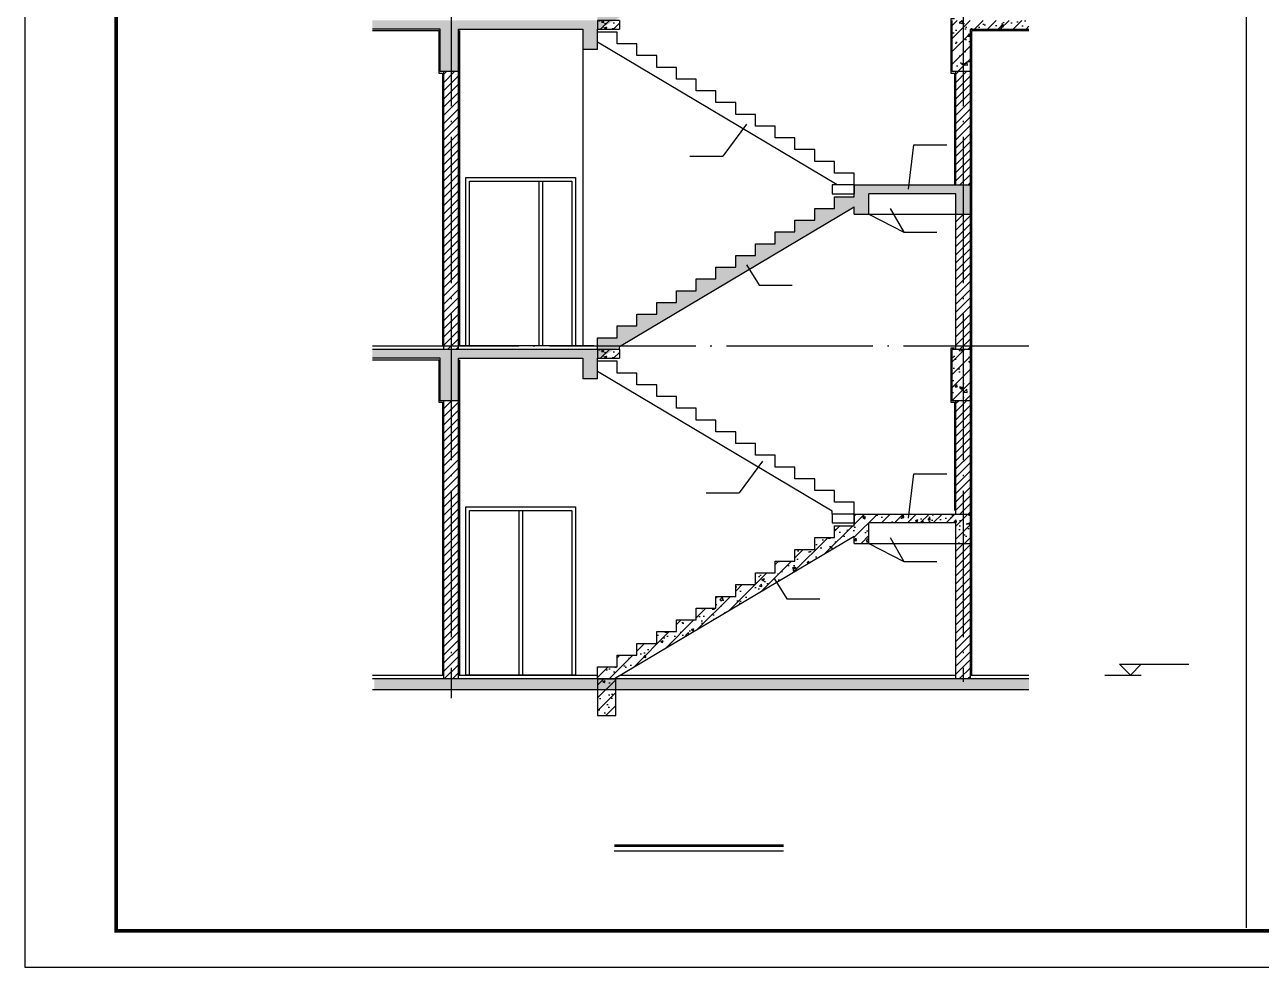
# Model space of a CAD drawing. Extents: x -695511 to 885008, y -751583 to -95266.
# Drawn here: x 419278 to 436184, y -550376 to -537490 of the extents above; entities that cross this region are included whole.
import ezdxf

# ---------------------------------------------------------------- set-up
doc = ezdxf.new("R2010")
doc.units = 0
doc.header["$LTSCALE"] = 1000
doc.header["$MEASUREMENT"] = 0
doc.linetypes.add('DOTE', pattern=[2.42, 2, -0.2, 0.02, -0.2])
for name, color, linetype in [('_0', 7, 'Continuous'), ('DIM_ELEV', 3, 'Continuous'), ('DIM_SYMB', 3, 'Continuous'), ('DOTE', 1, 'Continuous'), ('S_STAIR', 2, 'Continuous'), ('WALL', 4, 'Continuous'), ('建-图框', 4, 'Continuous')]:
    doc.layers.add(name, color=color, linetype=linetype)
pattern_1 = [(45, (513540.046, -494810.24), (-56.1266, 56.1266), [])]
pattern_2 = [(45, (513540.05, -494810.24), (-88.38835, 88.38835), []), (50, (513540.05, -494810.24), (358.6301, -31.3761), [37.5, -412.5]), (355, (513540.05, -494810.24), (-69.3757, 376.0961), [30, -330]), (100.4514, (513569.93, -494812.86), (289.2547, 344.7198), [31.8701, -350.571]), (46.1842, (513540.05, -494710.24), (533.6205, -82.7595), [56.25, -618.75]), (96.6356, (513584.5, -494717.14), (467.3314, 487.059), [47.8051, -525.8565]), (351.1842, (513540.05, -494710.24), (467.331, 487.0593), [45, -495]), (21, (513590.05, -494735.24), (298.4535, -201.30945), [37.5, -412.5]), (326, (513590.05, -494735.24), (121.6577, 362.575), [30, -330]), (71.4514, (513614.9, -494752), (420.1113, 161.2652), [31.8701, -350.571]), (37.5, (513540.05, -494810.24), (6.07993, 166.44693), [0, -326, 0, -335, 0, -331.25]), (7.5, (513540.05, -494810.24), (131.53477, 197.20586), [0, -191, 0, -318.5, 0, -126.25]), (327.5, (513428.55, -494810.24), (266.91122, -11.27744), [0, -125, 0, -390, 0, -517.5]), (317.5, (513378.55, -494810.24), (291.5931, 50.0525), [0, -162.5, 0, -259, 0, -367.5])]
pattern_3 = [(45, (513540.046, -490310.24), (-56.1266, 56.1266), [])]

msp = doc.modelspace()

# ---------------------------------------------------------------- hatches: boundary and pattern name
h = msp.add_hatch()
h.set_pattern_fill('钢筋混凝土', color=8, scale=50)
h.set_pattern_definition([(45, (513540.05, -490310.24), (-88.38835, 88.38835), []), (50, (513540.05, -490310.24), (358.6301, -31.3761), [37.5, -412.5]), (355, (513540.05, -490310.24), (-69.3757, 376.096), [30, -330]), (100.4514, (513569.93, -490312.86), (289.2547, 344.7198), [31.8701, -350.571]), (46.1842, (513540.05, -490210.24), (533.6205, -82.7595), [56.25, -618.75]), (96.6356, (513584.5, -490217.14), (467.3314, 487.059), [47.805, -525.8565]), (351.1842, (513540.05, -490210.24), (467.331, 487.0593), [45, -495]), (21, (513590.05, -490235.24), (298.4535, -201.30945), [37.5, -412.5]), (326, (513590.05, -490235.24), (121.6577, 362.575), [30, -330]), (71.4514, (513614.9, -490252), (420.1113, 161.2652), [31.8701, -350.571]), (37.5, (513540.05, -490310.24), (6.07993, 166.44693), [0, -326, 0, -335, 0, -331.25]), (7.5, (513540.05, -490310.24), (131.53477, 197.20586), [0, -191, 0, -318.5, 0, -126.25]), (327.5, (513428.55, -490310.24), (266.91122, -11.27744), [0, -125, 0, -390, 0, -517.5]), (317.5, (513378.55, -490310.24), (291.5931, 50.0525), [0, -162.5, 0, -259, 0, -367.5])])
h.paths.add_polyline_path([(430618.6, -535480.9), (430618.6, -535580.5), (430818.6, -535580.5), (430818.6, -535300.5), (432008.6, -535300.5), (432008.6, -535580.5), (432208.6, -535580.5), (432208.6, -535180.5), (432008.6, -535180.5), (430618.6, -535180.5), (430618.6, -535300.5), (430618.6, -535341.2), (430348.6, -535341.2), (430348.6, -535501.9), (430078.6, -535501.9), (430078.6, -535662.6), (429808.6, -535662.6), (429808.6, -535823.4), (429538.6, -535823.4), (429538.6, -535984.1), (429268.6, -535984.1), (429268.6, -536144.8), (428998.6, -536144.8), (428998.6, -536305.5), (428728.6, -536305.5), (428728.6, -536466.2), (428458.6, -536466.2), (428458.6, -536626.9), (428188.6, -536626.9), (428188.6, -536787.6), (427918.6, -536787.6), (427918.6, -536948.4), (427648.6, -536948.4), (427648.6, -537109.1), (427378.6, -537109.1), (427378.6, -537269.8), (427108.6, -537269.8), (427108.6, -537430.5), (425208.6, -537430.5), (425008.6, -537430.5), (424032, -537430.5), (424032, -537550.5), (424958.6, -537550.5), (424958.6, -538130.5), (425208.6, -538130.5), (425208.6, -537550.5), (426908.6, -537550.5), (426908.6, -537830.5), (427108.6, -537830.5), (427108.6, -537570.1)])
h = msp.add_hatch()
h.set_pattern_fill('钢筋混凝土', color=8, scale=50)
h.set_pattern_definition([(45, (-342340.99, 326904.18), (-88.388348, 88.388348), []), (50, (-342341, 326904.18), (358.63009, -31.37607), [37.5, -412.5]), (355, (-342341, 326904.18), (-69.37567, 376.09607), [30, -330]), (100.4514, (-342311.1, 326901.56), (289.25469, 344.71977), [31.8701, -350.57106]), (46.1842, (-342341, 327004.18), (533.62052, -82.7595), [56.25, -618.75]), (96.6356, (-342296.5, 326997.3), (467.33135, 487.05894), [47.80514, -525.8565]), (351.1842, (-342341, 327004.2), (467.33097, 487.0593), [45, -495]), (21, (-342291, 326979.18), (298.453526, -201.309445), [37.5, -412.5]), (326, (-342291, 326979.18), (121.65767, 362.57502), [30, -330]), (71.4514, (-342266.1, 326962.4), (420.11131, 161.26525), [31.8701, -350.57106]), (37.5, (-342340.99, 326904.18), (6.079928, 166.446927), [0, -326, 0, -335, 0, -331.25]), (7.5, (-342340.99, 326904.18), (131.53477, 197.205856), [0, -191, 0, -318.5, 0, -126.25]), (327.5, (-342452.49, 326904.18), (266.911218, -11.277436), [0, -125, 0, -390, 0, -517.5]), (317.5, (-342502.49, 326904.18), (291.593085, 50.05249), [0, -162.5, 0, -259, 0, -367.5])])
h.paths.add_polyline_path([(427408.6, -537430.5), (427108.6, -537430.5), (427108.6, -537550.5), (427408.6, -537550.5)])
h = msp.add_hatch()
h.set_pattern_fill('钢筋混凝土', color=8, scale=50)
h.set_pattern_definition(pattern_2)
h.paths.add_polyline_path([(431958.6, -538130.5), (432208.6, -538130.5), (432208.6, -537550.5), (433007.7, -537550.5), (433007.7, -537430.5), (432208.6, -537430.5), (431958.6, -537430.5)])
h = msp.add_hatch()
h.set_pattern_fill('ANSI31', color=8, scale=50)
h.set_pattern_definition([(45, (506540.046, -490310.24), (-56.1266, 56.1266), [])])
h.paths.add_polyline_path([(425208.6, -538130.5), (425008.6, -538130.5), (425008.6, -541930.5), (425208.6, -541930.5)])
h = msp.add_hatch()
h.set_pattern_fill('ANSI31', color=8, scale=50)
h.set_pattern_definition(pattern_3)
h.paths.add_polyline_path([(432208.6, -538130.5), (432008.6, -538130.5), (432008.6, -539680.5), (432208.6, -539680.5)])
h = msp.add_hatch()
h.set_pattern_fill('钢筋混凝土', color=8, scale=50)
h.set_pattern_definition(pattern_2)
h.paths.add_polyline_path([(427108.6, -542070.1), (430618.6, -539980.9), (430618.6, -540080.5), (430818.6, -540080.5), (430818.6, -539800.5), (432008.6, -539800.5), (432008.6, -540080.5), (432208.6, -540080.5), (432208.6, -539680.5), (432008.6, -539680.5), (430618.6, -539680.5), (430618.6, -539800.5), (430618.6, -539841.2), (430348.6, -539841.2), (430348.6, -540001.9), (430078.6, -540001.9), (430078.6, -540162.6), (429808.6, -540162.6), (429808.6, -540323.4), (429538.6, -540323.4), (429538.6, -540484.1), (429268.6, -540484.1), (429268.6, -540644.8), (428998.6, -540644.8), (428998.6, -540805.5), (428728.6, -540805.5), (428728.6, -540966.2), (428458.6, -540966.2), (428458.6, -541126.9), (428188.6, -541126.9), (428188.6, -541287.6), (427918.6, -541287.6), (427918.6, -541448.4), (427648.6, -541448.4), (427648.6, -541609.1), (427378.6, -541609.1), (427378.6, -541769.8), (427108.6, -541769.8), (427108.6, -541930.5), (425208.6, -541930.5), (425008.6, -541930.5), (424032, -541930.5), (424032, -542050.5), (424958.6, -542050.5), (424958.6, -542630.5), (425208.6, -542630.5), (425208.6, -542050.5), (426908.6, -542050.5), (426908.6, -542330.5), (427108.6, -542330.5)])
h = msp.add_hatch()
h.set_pattern_fill('ANSI31', color=8, scale=50)
h.set_pattern_definition(pattern_3)
h.paths.add_polyline_path([(432208.6, -540080.5), (432008.6, -540080.5), (432008.6, -541930.5), (432208.6, -541930.5)])
h = msp.add_hatch()
h.set_pattern_fill('钢筋混凝土', color=8, scale=50)
h.set_pattern_definition([(45, (-342340.99, 322404.18), (-88.388348, 88.388348), []), (50, (-342341, 322404.18), (358.63009, -31.37607), [37.5, -412.5]), (355, (-342341, 322404.18), (-69.37567, 376.09607), [30, -330]), (100.4514, (-342311.1, 322401.56), (289.25469, 344.71977), [31.8701, -350.57106]), (46.1842, (-342341, 322504.18), (533.62052, -82.7595), [56.25, -618.75]), (96.6356, (-342296.5, 322497.3), (467.33135, 487.05894), [47.80514, -525.8565]), (351.1842, (-342341, 322504.2), (467.33097, 487.0593), [45, -495]), (21, (-342291, 322479.18), (298.453526, -201.309445), [37.5, -412.5]), (326, (-342291, 322479.18), (121.65767, 362.57502), [30, -330]), (71.4514, (-342266.1, 322462.4), (420.11131, 161.26525), [31.8701, -350.57106]), (37.5, (-342340.99, 322404.18), (6.079928, 166.446927), [0, -326, 0, -335, 0, -331.25]), (7.5, (-342340.99, 322404.18), (131.53477, 197.205856), [0, -191, 0, -318.5, 0, -126.25]), (327.5, (-342452.49, 322404.18), (266.911218, -11.277436), [0, -125, 0, -390, 0, -517.5]), (317.5, (-342502.49, 322404.18), (291.593085, 50.05249), [0, -162.5, 0, -259, 0, -367.5])])
h.paths.add_polyline_path([(427408.6, -541930.5), (427108.6, -541930.5), (427108.6, -542050.5), (427408.6, -542050.5)])
h = msp.add_hatch()
h.set_pattern_fill('钢筋混凝土', color=8, scale=50)
h.set_pattern_definition(pattern_2)
h.paths.add_polyline_path([(432208.6, -541930.5), (431958.6, -541930.5), (431958.6, -542630.5), (432208.6, -542630.5)])
h = msp.add_hatch()
h.set_pattern_fill('ANSI31', color=8, scale=50)
h.set_pattern_definition([(45, (506540.046, -492860.24), (-56.1266, 56.1266), [])])
h.paths.add_polyline_path([(425208.6, -542630.5), (425008.6, -542630.5), (425008.6, -546430.5), (425208.6, -546430.5)])
h = msp.add_hatch()
h.set_pattern_fill('ANSI31', color=8, scale=50)
h.set_pattern_definition(pattern_1)
h.paths.add_polyline_path([(432208.6, -542630.5), (432008.6, -542630.5), (432008.6, -544180.5), (432208.6, -544180.5)])
h = msp.add_hatch()
h.set_pattern_fill('钢筋混凝土', color=8, scale=50)
h.set_pattern_definition(pattern_2)
h.paths.add_polyline_path([(430618.6, -544480.9), (430618.6, -544580.5), (430818.6, -544580.5), (430818.6, -544300.5), (432008.6, -544300.5), (432008.6, -544580.5), (432208.6, -544580.5), (432208.6, -544180.5), (432008.6, -544180.5), (430618.6, -544180.5), (430618.6, -544300.5), (430618.6, -544341.2), (430348.6, -544341.2), (430348.6, -544501.9), (430078.6, -544501.9), (430078.6, -544662.6), (429808.6, -544662.6), (429808.6, -544823.4), (429538.6, -544823.4), (429538.6, -544984.1), (429268.6, -544984.1), (429268.6, -545144.8), (428998.6, -545144.8), (428998.6, -545305.5), (428728.6, -545305.5), (428728.6, -545466.2), (428458.6, -545466.2), (428458.6, -545626.9), (428188.6, -545626.9), (428188.6, -545787.6), (427918.6, -545787.6), (427918.6, -545948.4), (427648.6, -545948.4), (427648.6, -546109.1), (427378.6, -546109.1), (427378.6, -546269.8), (427108.6, -546269.8), (427108.6, -546430.5), (427343.2, -546430.5)])
h = msp.add_hatch()
h.set_pattern_fill('ANSI31', color=8, scale=50)
h.set_pattern_definition(pattern_1)
h.paths.add_polyline_path([(432208.6, -544580.5), (432008.6, -544580.5), (432008.6, -546430.5), (432208.6, -546430.5)])
h = msp.add_hatch()
h.set_pattern_fill('混凝土', color=8, scale=30)
h.set_pattern_definition([(50, (509748.7, -565835.43), (215.17805, -18.82564), [22.5, -247.5]), (355, (509748.7, -565835.43), (-41.6254, 225.65764), [18, -198]), (100.4514, (509766.63, -565837), (173.5528, 206.83186), [19.12206, -210.34263]), (46.1842, (509748.7, -565775.43), (320.1723, -49.6557), [33.75, -371.25]), (96.6356, (509775.38, -565779.57), (280.3988, 292.2354), [28.6831, -315.5139]), (351.1842, (509748.7, -565775.43), (280.3986, 292.2356), [27, -297]), (21, (509778.7, -565790.43), (179.0721, -120.78567), [22.5, -247.5]), (326, (509778.7, -565790.43), (72.9946, 217.545), [18, -198]), (71.4514, (509793.62, -565800.5), (252.0668, 96.75915), [19.12206, -210.34263]), (37.5, (509748.7, -565835.43), (3.647957, 99.868156), [0, -195.6, 0, -201, 0, -198.75]), (7.5, (509748.7, -565835.43), (78.92086, 118.32351), [0, -114.6, 0, -191.1, 0, -75.75]), (327.5, (509681.8, -565835.43), (160.14673, -6.76646), [0, -75, 0, -234, 0, -310.5]), (317.5, (509651.8, -565835.43), (174.95585, 30.0315), [0, -97.5, 0, -155.4, 0, -220.5])])
h.paths.add_polyline_path([(433007.7, -546580.5), (433007.7, -546430.5), (424057, -546430.5), (424057, -546580.5)])
h = msp.add_hatch()
h.set_pattern_fill('钢筋混凝土', color=8, scale=50)
h.set_pattern_definition([(45, (-342340.99, 322399.18), (-88.388348, 88.388348), []), (50, (-342341, 322399.18), (358.63009, -31.37607), [37.5, -412.5]), (355, (-342341, 322399.18), (-69.37567, 376.09607), [30, -330]), (100.4514, (-342311.1, 322396.56), (289.25469, 344.71977), [31.8701, -350.57106]), (46.1842, (-342341, 322499.18), (533.62052, -82.7595), [56.25, -618.75]), (96.6356, (-342296.5, 322492.3), (467.33135, 487.05894), [47.80514, -525.8565]), (351.1842, (-342341, 322499.2), (467.33097, 487.0593), [45, -495]), (21, (-342291, 322474.18), (298.453526, -201.309445), [37.5, -412.5]), (326, (-342291, 322474.18), (121.65767, 362.57502), [30, -330]), (71.4514, (-342266.1, 322457.4), (420.11131, 161.26525), [31.8701, -350.57106]), (37.5, (-342340.99, 322399.18), (6.079928, 166.446927), [0, -326, 0, -335, 0, -331.25]), (7.5, (-342340.99, 322399.18), (131.53477, 197.205856), [0, -191, 0, -318.5, 0, -126.25]), (327.5, (-342452.49, 322399.18), (266.911218, -11.277436), [0, -125, 0, -390, 0, -517.5]), (317.5, (-342502.49, 322399.18), (291.593085, 50.05249), [0, -162.5, 0, -259, 0, -367.5])])
h.paths.add_polyline_path([(427108.6, -546435.5), (427108.6, -546935.5), (427358.6, -546935.5), (427358.6, -546435.5)])

# ---------------------------------------------------------------- linework, layer by layer
at = {"color": 8}
for p, q in [((435976.3, -521137.2), (435976.3, -549837.2)), ((424032, -541880.5), (425008.6, -541880.5)), ((427058.6, -541880.5), (425208.6, -541880.5)), ((424032, -546380.5), (425008.6, -546380.5)), ((425208.6, -546380.5), (427108.6, -546380.5)), ((427427.2, -546380.5), (432008.6, -546380.5)), ((432208.6, -546380.5), (433007.7, -546380.5))]:
    msp.add_line(p, q, dxfattribs=at)
msp.add_line((426908.6, -537830.5), (426908.6, -541880.5))
at = {"color": 3}
for p, q in [((426308.6, -539630.7), (426308.6, -541880.5)), ((426358.6, -539630.7), (426358.6, -541880.5)), ((426033.6, -544130.7), (426033.6, -546380.5)), ((426083.6, -544130.7), (426083.6, -546380.5))]:
    msp.add_line(p, q, dxfattribs=at)
at = {"color": 8}
for points in [[(431988.6, -537410.5), (431938.6, -537410.5), (431938.6, -538150.5), (431988.6, -538150.5), (431988.6, -539680.5)], [(424032, -537570.5), (424938.6, -537570.5), (424938.6, -538150.5), (424988.6, -538150.5), (424988.6, -541880.5)], [(425228.6, -541880.5), (425228.6, -537570.5)], [(432228.6, -546380.5), (432228.6, -537570.5), (433007.7, -537570.5)], [(431988.6, -541910.5), (431938.6, -541910.5), (431938.6, -542650.5), (431988.6, -542650.5), (431988.6, -544130.5)], [(424032, -542070.5), (424938.6, -542070.5), (424938.6, -542650.5), (424988.6, -542650.5), (424988.6, -546380.5)], [(425228.6, -546380.5), (425228.6, -542070.5)]]:
    msp.add_lwpolyline(points, dxfattribs=at)
at = {"color": 2}
for points in [[(425308.6, -539580.7), (426808.6, -539580.7), (426808.6, -541880.5), (425308.6, -541880.5)], [(425308.6, -544080.7), (426808.6, -544080.7), (426808.6, -546380.5), (425308.6, -546380.5)]]:
    msp.add_lwpolyline(points, close=True, dxfattribs=at)
at = {"color": 4}
for points in [[(425358.6, -539630.7), (426758.6, -539630.7), (426758.6, -541880.5), (425358.6, -541880.5)], [(425358.6, -544130.7), (426758.6, -544130.7), (426758.6, -546380.5), (425358.6, -546380.5)]]:
    msp.add_lwpolyline(points, close=True, dxfattribs=at)
for points in [[(424032, -546430.5), (433007.7, -546430.5)], [(424032, -546580.5), (433007.7, -546580.5)]]:
    msp.add_lwpolyline(points)
at = {"layer": '_0'}
for p, q in [((429145, -538850.3), (428823.4, -539285.8)), ((428372.9, -539285.8), (428823.4, -539285.8)), ((429366.5, -543456.3), (429044.9, -543891.8)), ((428594.4, -543891.8), (429044.9, -543891.8))]:
    msp.add_line(p, q, dxfattribs=at)
for points in [[(427408.6, -537430.5), (427108.6, -537430.5), (427108.6, -537550.5), (427408.6, -537550.5)], [(427408.6, -537430.5), (427408.6, -537550.5)], [(431361, -539736.8), (431436, -539132.3), (431886.5, -539132.3)], [(430618.6, -539680.5), (430318.6, -539680.5), (430318.6, -539800.5), (430618.6, -539800.5)], [(430818.6, -540080.5), (432008.6, -540080.5)], [(430818.6, -540080.5), (431297.5, -540327.3)], [(431110.5, -540001.8), (431297.5, -540327.3), (431748, -540327.3)], [(429147.4, -540774.3), (429321.9, -541051.3), (429772.4, -541051.3)], [(427408.6, -541930.5), (427108.6, -541930.5), (427108.6, -542050.5), (427408.6, -542050.5)], [(427408.6, -541930.5), (427408.6, -542050.5)], [(431361, -544236.8), (431436, -543632.3), (431886.5, -543632.3)], [(430618.6, -544180.5), (430318.6, -544180.5), (430318.6, -544300.5), (430618.6, -544300.5)], [(431110.5, -544501.8), (431297.5, -544827.3), (431748, -544827.3)], [(430818.6, -544580.5), (432008.6, -544580.5)], [(430818.6, -544580.5), (431297.5, -544827.3)], [(429522.9, -545062.6), (429697.4, -545339.6), (430147.9, -545339.6)]]:
    msp.add_lwpolyline(points, dxfattribs=at)
at = {"layer": '_0', "color": 6}
msp.add_lwpolyline([(427108.6, -546435.5), (427108.6, -546935.5), (427358.6, -546935.5), (427358.6, -546435.5)], close=True, dxfattribs=at)
at = {"layer": 'DIM_ELEV'}
for p, q in [((434044.5, -546380.5), (434544.5, -546380.5)), ((434394.5, -546380.5), (434244.5, -546230.5)), ((434244.5, -546230.5), (435194.5, -546230.5)), ((434394.5, -546380.5), (434544.5, -546230.5))]:
    msp.add_line(p, q, dxfattribs=at)
at = {"layer": 'DIM_SYMB', "const_width": 35}
msp.add_lwpolyline([(427339.4, -548712.1), (429653.9, -548712.1)], dxfattribs=at)
at = {"layer": 'DIM_SYMB'}
msp.add_lwpolyline([(427339.4, -548782.1), (429653.9, -548782.1)], dxfattribs=at)
at = {"layer": 'DOTE', "linetype": 'DOTE'}
for p, q in [((425108.6, -522082.8), (425108.6, -546697.1)), ((432108.6, -522082.8), (432108.6, -546471.6)), ((424032, -541880.5), (433007.7, -541880.5))]:
    msp.add_line(p, q, dxfattribs=at)
at = {"layer": 'S_STAIR'}
for p, q in [((425208.6, -537550.5), (426908.6, -537550.5)), ((426908.6, -537550.5), (426908.6, -537830.5)), ((427108.6, -537830.5), (427108.6, -537550.5)), ((427108.6, -537830.5), (426908.6, -537830.5)), ((430618.6, -539680.5), (430618.6, -539800.5)), ((430618.6, -539680.5), (432008.6, -539680.5)), ((430618.6, -539841.2), (430618.6, -539680.5)), ((430618.6, -539680.5), (430618.6, -539800.5)), ((432008.6, -539800.5), (430818.6, -539800.5)), ((430818.6, -540080.5), (430818.6, -539800.5)), ((430348.6, -540001.9), (430348.6, -539841.2)), ((430348.6, -539841.2), (430618.6, -539841.2)), ((430078.6, -540162.6), (430078.6, -540001.9)), ((430078.6, -540001.9), (430348.6, -540001.9)), ((430618.6, -540080.5), (430618.6, -539980.9)), ((430618.6, -540080.5), (430818.6, -540080.5)), ((429808.6, -540323.4), (429808.6, -540162.6)), ((429808.6, -540162.6), (430078.6, -540162.6)), ((429538.6, -540484.1), (429538.6, -540323.4)), ((429538.6, -540323.4), (429808.6, -540323.4)), ((428998.6, -540805.5), (428998.6, -540644.8)), ((428998.6, -540644.8), (429268.6, -540644.8)), ((429268.6, -540644.8), (429268.6, -540484.1)), ((429268.6, -540484.1), (429538.6, -540484.1)), ((428728.6, -540966.2), (428728.6, -540805.5)), ((428728.6, -540805.5), (428998.6, -540805.5)), ((428458.6, -541126.9), (428458.6, -540966.2)), ((428458.6, -540966.2), (428728.6, -540966.2)), ((428188.6, -541287.6), (428188.6, -541126.9)), ((428188.6, -541126.9), (428458.6, -541126.9)), ((427918.6, -541448.4), (427918.6, -541287.6)), ((427918.6, -541287.6), (428188.6, -541287.6)), ((427648.6, -541609.1), (427648.6, -541448.4)), ((427648.6, -541448.4), (427918.6, -541448.4)), ((427378.6, -541769.8), (427378.6, -541609.1)), ((427378.6, -541609.1), (427648.6, -541609.1)), ((427108.6, -541930.5), (427108.6, -541769.8)), ((427108.6, -541769.8), (427378.6, -541769.8)), ((427108.6, -541930.5), (425208.6, -541930.5)), ((425208.6, -542050.5), (426908.6, -542050.5)), ((426908.6, -542050.5), (426908.6, -542330.5)), ((427108.6, -542330.5), (427108.6, -542050.5)), ((427108.6, -542330.5), (426908.6, -542330.5)), ((430618.6, -544180.5), (430618.6, -544300.5)), ((430618.6, -544180.5), (432008.6, -544180.5)), ((430618.6, -544341.2), (430618.6, -544180.5)), ((430348.6, -544501.9), (430348.6, -544341.2)), ((430348.6, -544341.2), (430618.6, -544341.2)), ((432008.6, -544300.5), (430818.6, -544300.5)), ((430818.6, -544580.5), (430818.6, -544300.5)), ((427343.2, -546430.5), (430618.6, -544480.9)), ((430078.6, -544662.6), (430078.6, -544501.9)), ((430078.6, -544501.9), (430348.6, -544501.9)), ((430618.6, -544580.5), (430618.6, -544480.9)), ((429808.6, -544823.4), (429808.6, -544662.6)), ((429808.6, -544662.6), (430078.6, -544662.6)), ((430618.6, -544580.5), (430818.6, -544580.5)), ((429538.6, -544984.1), (429538.6, -544823.4)), ((429538.6, -544823.4), (429808.6, -544823.4)), ((429268.6, -545144.8), (429268.6, -544984.1)), ((429268.6, -544984.1), (429538.6, -544984.1)), ((428998.6, -545305.5), (428998.6, -545144.8)), ((428998.6, -545144.8), (429268.6, -545144.8)), ((428728.6, -545466.2), (428728.6, -545305.5)), ((428728.6, -545305.5), (428998.6, -545305.5)), ((428458.6, -545626.9), (428458.6, -545466.2)), ((428458.6, -545466.2), (428728.6, -545466.2)), ((428188.6, -545787.6), (428188.6, -545626.9)), ((428188.6, -545626.9), (428458.6, -545626.9)), ((427918.6, -545948.4), (427918.6, -545787.6)), ((427918.6, -545787.6), (428188.6, -545787.6)), ((427648.6, -546109.1), (427648.6, -545948.4)), ((427648.6, -545948.4), (427918.6, -545948.4)), ((427378.6, -546269.8), (427378.6, -546109.1)), ((427378.6, -546109.1), (427648.6, -546109.1)), ((427108.6, -546430.5), (427108.6, -546269.8)), ((427108.6, -546269.8), (427378.6, -546269.8))]:
    msp.add_line(p, q, dxfattribs=at)
at = {"layer": 'S_STAIR', "color": 9}
for p, q in [((427378.6, -537591.2), (427108.6, -537591.2)), ((427378.6, -537751.9), (427378.6, -537591.2)), ((430384, -539680.5), (427108.6, -537730.9)), ((427648.6, -537751.9), (427378.6, -537751.9)), ((427648.6, -537912.6), (427648.6, -537751.9)), ((427918.6, -537912.6), (427648.6, -537912.6)), ((427918.6, -538073.4), (427918.6, -537912.6)), ((428188.6, -538073.4), (427918.6, -538073.4)), ((428188.6, -538234.1), (428188.6, -538073.4)), ((428458.6, -538234.1), (428188.6, -538234.1)), ((428458.6, -538394.8), (428458.6, -538234.1)), ((428728.6, -538394.8), (428458.6, -538394.8)), ((428728.6, -538555.5), (428728.6, -538394.8)), ((428998.6, -538555.5), (428728.6, -538555.5)), ((428998.6, -538716.2), (428998.6, -538555.5)), ((429268.6, -538716.2), (428998.6, -538716.2)), ((429268.6, -538876.9), (429268.6, -538716.2)), ((429538.6, -538876.9), (429268.6, -538876.9)), ((429538.6, -539037.6), (429538.6, -538876.9)), ((429808.6, -539037.6), (429538.6, -539037.6)), ((429808.6, -539198.4), (429808.6, -539037.6)), ((430078.6, -539198.4), (429808.6, -539198.4)), ((430078.6, -539359.1), (430078.6, -539198.4)), ((430348.6, -539359.1), (430078.6, -539359.1)), ((430348.6, -539519.8), (430348.6, -539359.1)), ((430618.6, -539519.8), (430348.6, -539519.8)), ((430618.6, -539680.5), (430618.6, -539519.8)), ((427378.6, -542091.2), (427108.6, -542091.2)), ((427378.6, -542251.9), (427378.6, -542091.2)), ((427648.6, -542251.9), (427378.6, -542251.9)), ((427648.6, -542412.6), (427648.6, -542251.9)), ((427918.6, -542412.6), (427648.6, -542412.6)), ((427918.6, -542573.4), (427918.6, -542412.6)), ((428188.6, -542573.4), (427918.6, -542573.4)), ((428188.6, -542734.1), (428188.6, -542573.4)), ((428458.6, -542734.1), (428188.6, -542734.1)), ((428458.6, -542894.8), (428458.6, -542734.1)), ((428728.6, -542894.8), (428458.6, -542894.8)), ((428728.6, -543055.5), (428728.6, -542894.8)), ((428998.6, -543055.5), (428728.6, -543055.5)), ((428998.6, -543216.2), (428998.6, -543055.5)), ((429268.6, -543216.2), (428998.6, -543216.2)), ((429268.6, -543376.9), (429268.6, -543216.2)), ((429538.6, -543376.9), (429268.6, -543376.9)), ((429538.6, -543537.6), (429538.6, -543376.9)), ((429808.6, -543537.6), (429538.6, -543537.6)), ((429808.6, -543698.4), (429808.6, -543537.6)), ((430078.6, -543698.4), (429808.6, -543698.4)), ((430078.6, -543859.1), (430078.6, -543698.4)), ((430348.6, -543859.1), (430078.6, -543859.1)), ((430348.6, -544019.8), (430348.6, -543859.1)), ((430618.6, -544019.8), (430348.6, -544019.8)), ((430618.6, -544180.5), (430618.6, -544019.8))]:
    msp.add_line(p, q, dxfattribs=at)
at = {"layer": 'S_STAIR'}
msp.add_lwpolyline([(427408.6, -541930.5), (427408.6, -541891.6), (430618.6, -539980.9)], dxfattribs=at)
at = {"layer": 'S_STAIR', "color": 9}
msp.add_lwpolyline([(430318.6, -544180.5), (430318.6, -544141.6), (427108.6, -542230.9)], dxfattribs=at)
at = {"layer": 'WALL'}
for p, q in [((431958.6, -538130.5), (431958.6, -537430.5)), ((424958.6, -537550.5), (424032, -537550.5)), ((424958.6, -538130.5), (424958.6, -537550.5)), ((425208.6, -541930.5), (425208.6, -537550.5)), ((432208.6, -541880.5), (432208.6, -537550.5)), ((432208.6, -537550.5), (433007.7, -537550.5)), ((425208.6, -538130.5), (424958.6, -538130.5)), ((425008.6, -541930.5), (425008.6, -538130.5)), ((432208.6, -538130.5), (431958.6, -538130.5)), ((432008.6, -539680.5), (432008.6, -538130.5)), ((432008.6, -539680.5), (432208.6, -539680.5)), ((432008.6, -541880.5), (432008.6, -539800.5)), ((432008.6, -540080.5), (432208.6, -540080.5)), ((425008.6, -541930.5), (424032, -541930.5)), ((425208.6, -541930.5), (425008.6, -541930.5)), ((425208.6, -541930.5), (425208.6, -541880.5)), ((432208.6, -541930.5), (431958.6, -541930.5)), ((431958.6, -542630.5), (431958.6, -541930.5)), ((432008.6, -541930.5), (432008.6, -541880.5)), ((432208.6, -546430.5), (432208.6, -541880.5)), ((424958.6, -542050.5), (424032, -542050.5)), ((424958.6, -542630.5), (424958.6, -542050.5)), ((425208.6, -546430.5), (425208.6, -542050.5)), ((425208.6, -542630.5), (424958.6, -542630.5)), ((425008.6, -546430.5), (425008.6, -542630.5)), ((432208.6, -542630.5), (431958.6, -542630.5)), ((432008.6, -544180.5), (432008.6, -542630.5)), ((432008.6, -544180.5), (432208.6, -544180.5)), ((432008.6, -546430.5), (432008.6, -544300.5)), ((432008.6, -544580.5), (432208.6, -544580.5)), ((424032, -546430.5), (433007.7, -546430.5))]:
    msp.add_line(p, q, dxfattribs=at)
at = {"layer": '建-图框'}
msp.add_lwpolyline([(419278.5, -550376), (471828.5, -550376), (471828.5, -520676), (419278.5, -520676)], close=True, dxfattribs=at)
at = {"layer": '建-图框', "const_width": 50}
msp.add_lwpolyline([(420528.5, -549876), (471328.5, -549876), (471328.5, -521176), (420528.5, -521176)], close=True, dxfattribs=at)

doc.saveas('drawing.dxf')
